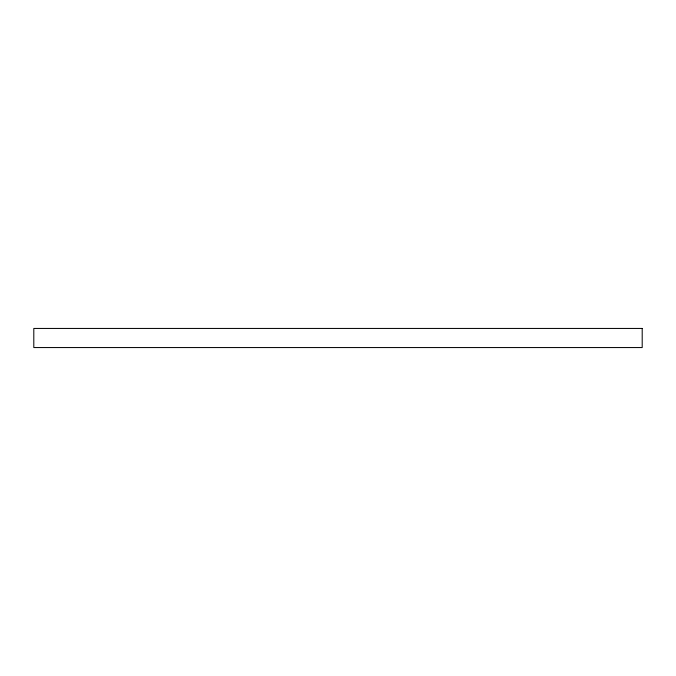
<?xml version="1.0" encoding="UTF-8"?>
<svg xmlns="http://www.w3.org/2000/svg" width="676" height="676" viewBox="0 0 676 676"><rect width="100%" height="100%" fill="white"/><g stroke="black" fill="none" stroke-linecap="round" stroke-linejoin="round"><path stroke-width="1.01" d="M642.2 328.443L33.8 328.443L33.8 347.557L642.2 347.557L642.2 328.443"/></g></svg>
